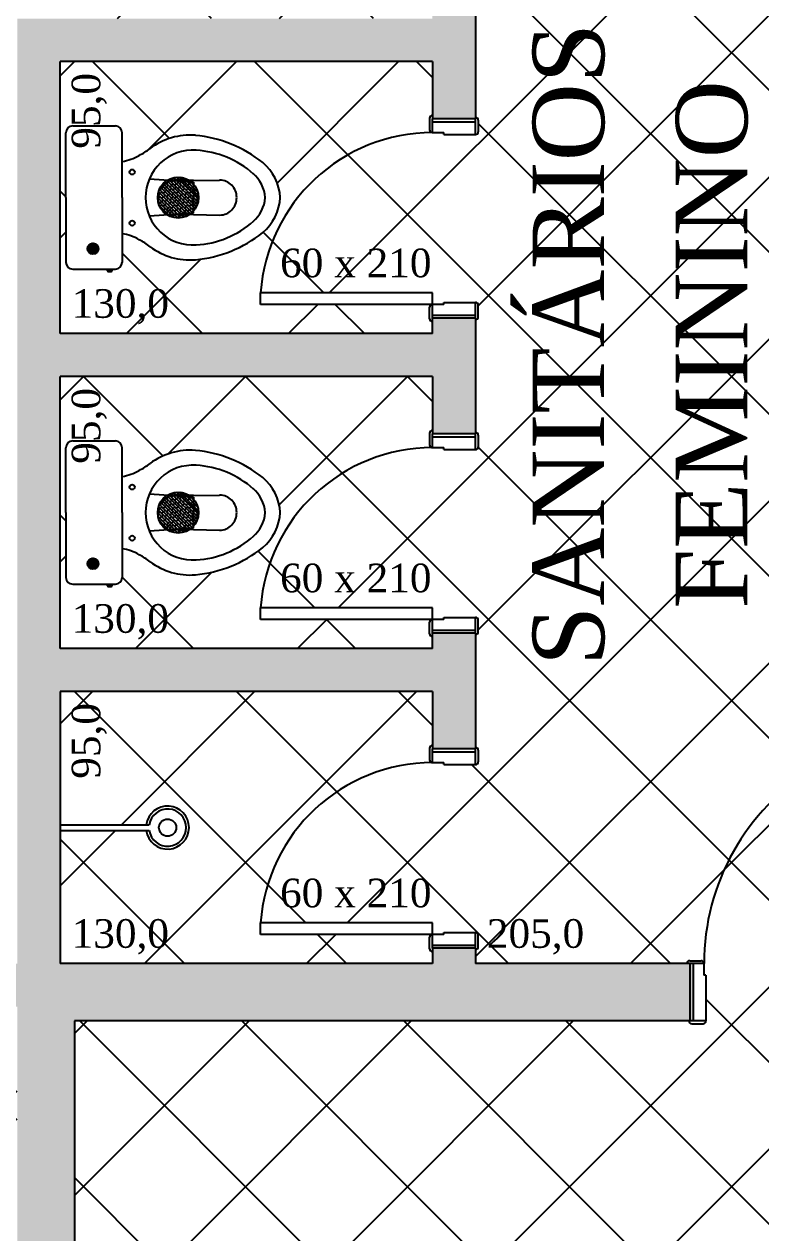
# Model space of a CAD drawing. Header units: millimetres. Extents: x 5728 to 12128, y -948 to 8052.
# Drawn here: x 6880.7 to 7137.9, y 3208.3 to 3630.3 of the extents above; entities that cross this region are included whole.
import ezdxf
from ezdxf.enums import TextEntityAlignment as Align

# ---------------------------------------------------------------- set-up
doc = ezdxf.new("R2010")
doc.units = ezdxf.units.MM
doc.header["$MEASUREMENT"] = 0
for name, color, linetype in [('001 - 0.150 Color', 1, 'Continuous'), ('004 - 0.150 Color', 4, 'Continuous'), ('005 - 0.350 Color', 5, 'Continuous'), ('007 - 0.200', 7, 'Continuous'), ('253 - 0.150 Color', 253, 'Continuous')]:
    doc.layers.add(name, color=color, linetype=linetype)
doc.styles.add('style4', font='romantic.ttf')
pattern_1 = [(45, (0, 0), (-28.28421, 28.28421), []), (135, (0, 0), (-28.28421, -28.28421), [])]

msp = doc.modelspace()

# ---------------------------------------------------------------- hatches: boundary and pattern name
at = {"layer": '005 - 0.350 Color', "ltscale": 2.5}
for points in [[(6893.23, 3507.28), (7023.23, 3507.28), (7023.23, 3487.28), (7038.23, 3487.28), (7038.23, 3527.68), (7023.23, 3527.68), (7023.23, 3522.28), (6893.23, 3522.28), (6893.23, 3617.28), (7023.23, 3617.28), (7023.23, 3597.28), (7038.23, 3597.28), (7038.23, 3637.68), (7023.23, 3637.68), (7023.23, 3632.28), (6893.23, 3632.28), (6878.23, 3632.28), (6878.23, 3302.28), (6893.23, 3302.28), (6893.23, 3397.28), (7023.23, 3397.28), (7023.23, 3377.28), (7038.23, 3377.28), (7038.23, 3417.68), (7023.23, 3417.68), (7023.23, 3412.28), (6893.23, 3412.28)], [(7114.23, 3302.28), (7113.23, 3302.28), (7038.23, 3302.28), (7038.23, 3308.68), (7023.23, 3308.68), (7023.23, 3307.68), (7023.23, 3302.28), (6893.23, 3302.28), (6783.86, 3302.28), (6428.23, 3302.28), (6428.23, 3169.78), (6443.23, 3169.78), (6443.23, 3287.28), (6878.23, 3287.28), (6878.23, 3057.28), (6898.23, 3057.28), (6898.23, 3282.28), (7114.23, 3282.28)]]:
    msp.add_hatch(color=256, dxfattribs=at).paths.add_polyline_path(points)
at = {"layer": '253 - 0.150 Color', "ltscale": 2.5}
h = msp.add_hatch(dxfattribs=at)
h.set_pattern_fill('NET', color=256, scale=12.5984, angle=45, style=0)
h.set_pattern_definition(pattern_1)
h.paths.add_polyline_path([(7022.23, 3817.48, -0.414214), (7023.23, 3818.48), (7023.23, 3837.28), (6893.23, 3837.28), (6893.23, 3785.88), (6895.23, 3785.88), (6895.23, 3789.78), (6895.23, 3812.4, -0.414214), (6897.61, 3814.78), (6912.49, 3814.78, -0.414214), (6914.88, 3812.4), (6914.88, 3802.41, 0.09319), (6920.82, 3804.5, 0.038147), (6924.39, 3806.76, -0.184717), (6940.43, 3811.5, -0.146162), (6963.94, 3802.01, -0.200635), (6970.09, 3789.78, -0.055955), (6969.37, 3785.88), (6973.36, 3785.88, -0.249093), (7023.23, 3812.48, -0.414214), (7022.23, 3813.48)])
h.paths.add_polyline_path([(6973.36, 3785.88), (6969.37, 3785.88, -0.143074), (6963.94, 3777.54, -0.146162), (6940.43, 3768.05, -0.184717), (6924.39, 3772.79, 0.038147), (6920.82, 3775.05, 0.09319), (6914.88, 3777.14), (6914.88, 3767.16, -0.414214), (6912.49, 3764.78), (6911.29, 3764.78), (6911.29, 3763.97), (6909.68, 3763.97), (6909.68, 3764.78), (6897.61, 3764.78, -0.414214), (6895.23, 3767.16), (6895.23, 3785.88), (6893.23, 3785.88), (6893.23, 3742.28), (7023.23, 3742.28), (7023.23, 3746.48, -0.414214), (7022.23, 3747.48), (7022.23, 3751.48, -0.414214), (7023.23, 3752.48), (6963.23, 3752.48), (6963.23, 3756.48, -0.131275)])
h.paths.add_polyline_path([(7023.23, 3727.28), (6893.23, 3727.28), (6893.23, 3680.27), (6895.23, 3680.27), (6895.23, 3702.4, -0.414214), (6897.61, 3704.78), (6912.49, 3704.78, -0.414214), (6914.88, 3702.4), (6914.88, 3692.41, 0.09319), (6920.82, 3694.5, 0.038147), (6924.39, 3696.76, -0.184717), (6940.43, 3701.5, -0.146162), (6963.94, 3692.01, -0.193408), (6970.05, 3680.27), (6976.61, 3680.27, -0.225151), (7023.23, 3702.48, -0.414214), (7022.23, 3703.48), (7022.23, 3707.48, -0.414214), (7023.23, 3708.48)])
h.paths.add_polyline_path([(6976.61, 3680.27), (6970.12, 3680.27, -0.207868), (6963.94, 3667.54, -0.146162), (6940.43, 3658.05, -0.184717), (6924.39, 3662.79, 0.038147), (6920.82, 3665.05, 0.09319), (6914.88, 3667.14), (6914.88, 3657.16, -0.414214), (6912.49, 3654.78), (6911.29, 3654.78), (6911.29, 3653.97), (6909.68, 3653.97), (6909.68, 3654.78), (6897.61, 3654.78, -0.414214), (6895.23, 3657.16), (6895.23, 3680.27), (6893.23, 3680.27), (6893.23, 3632.28), (7023.23, 3632.28), (7023.23, 3636.48, -0.414214), (7022.23, 3637.48), (7022.23, 3641.48, -0.414214), (7023.23, 3642.48), (6963.23, 3642.48), (6963.23, 3646.48, -0.154405)])
h.paths.add_polyline_path([(7023.23, 3617.28), (6893.23, 3617.28), (6893.23, 3567), (6895.23, 3567), (6895.23, 3569.78), (6895.23, 3592.4, -0.414214), (6897.61, 3594.78), (6912.49, 3594.78, -0.414214), (6914.88, 3592.4), (6914.88, 3582.41, 0.09319), (6920.82, 3584.5, 0.038147), (6924.39, 3586.76, -0.184717), (6940.43, 3591.5, -0.146162), (6963.94, 3582.01, -0.200635), (6970.09, 3569.78, -0.039586), (6969.67, 3567), (6974.13, 3567, -0.243106), (7023.23, 3592.48, -0.414214), (7022.23, 3593.48), (7022.23, 3597.48, -0.414214), (7023.23, 3598.48)])
h.paths.add_polyline_path([(6974.13, 3567), (6969.67, 3567, -0.159779), (6963.94, 3557.54, -0.146162), (6940.43, 3548.05, -0.184717), (6924.39, 3552.79, 0.038147), (6920.82, 3555.05, 0.09319), (6914.88, 3557.14), (6914.88, 3547.16, -0.414214), (6912.49, 3544.78), (6911.29, 3544.78), (6911.29, 3543.97), (6909.68, 3543.97), (6909.68, 3544.78), (6897.61, 3544.78, -0.414214), (6895.23, 3547.16), (6895.23, 3567), (6893.23, 3567), (6893.23, 3522.28), (7023.23, 3522.28), (7023.23, 3526.48, -0.414214), (7022.23, 3527.48), (7022.23, 3531.48, -0.414214), (7023.23, 3532.48), (6963.23, 3532.48), (6963.23, 3536.48, -0.137022)])
h.paths.add_polyline_path([(7022.23, 3487.48, -0.414214), (7023.23, 3488.48), (7023.23, 3507.28), (6893.23, 3507.28), (6893.23, 3458.33), (6895.23, 3458.33), (6895.23, 3459.78), (6895.23, 3482.4, -0.414214), (6897.61, 3484.78), (6912.49, 3484.78, -0.414214), (6914.88, 3482.4), (6914.88, 3472.41, 0.09319), (6920.82, 3474.5, 0.038147), (6924.39, 3476.76, -0.184717), (6940.43, 3481.5, -0.146162), (6963.94, 3472.01, -0.200635), (6970.09, 3459.78, -0.020552), (6969.93, 3458.33), (6975.09, 3458.33, -0.235915), (7023.23, 3482.48, -0.414214), (7022.23, 3483.48)])
h.paths.add_polyline_path([(6963.23, 3426.48, -0.143956), (6975.09, 3458.33), (6969.93, 3458.33, -0.179343), (6963.94, 3447.54, -0.146162), (6940.43, 3438.05, -0.184717), (6924.39, 3442.79, 0.038147), (6920.82, 3445.05, 0.09319), (6914.88, 3447.14), (6914.88, 3437.16, -0.414214), (6912.49, 3434.78), (6911.29, 3434.78), (6911.29, 3433.97), (6909.68, 3433.97), (6909.68, 3434.78), (6897.61, 3434.78, -0.414214), (6895.23, 3437.16), (6895.23, 3458.33), (6893.23, 3458.33), (6893.23, 3412.28), (7023.23, 3412.28), (7023.23, 3416.48, -0.414214), (7022.23, 3417.48), (7022.23, 3421.48, -0.414214), (7023.23, 3422.48), (6963.23, 3422.48)])
h.paths.add_polyline_path([(7022.23, 3377.48, -0.414214), (7023.23, 3378.48), (7023.23, 3397.28), (6893.23, 3397.28), (6893.23, 3350.78), (6923.3, 3350.78, -0.943058), (6938.23, 3349.65), (6976.12, 3349.65, -0.228599), (7023.23, 3372.48, -0.414214), (7022.23, 3373.48)])
h.paths.add_polyline_path([(6976.12, 3349.65), (6938.23, 3349.65, -0.92755), (6923.3, 3348.78), (6893.23, 3348.78), (6893.23, 3302.28), (7023.23, 3302.28), (7023.23, 3306.48, -0.414214), (7022.23, 3307.48), (7022.23, 3311.48, -0.414214), (7023.23, 3312.48), (6963.23, 3312.48), (6963.23, 3316.48, -0.151049)])
h.paths.add_polyline_path([(7243.23, 3671.06), (7223.77, 3690.53), (7096.49, 3817.81), (7077.02, 3837.28), (7038.23, 3837.28), (7038.23, 3817.78, -0.414214), (7039.23, 3816.78), (7039.23, 3812.78, -0.414214), (7038.23, 3811.78), (7027.23, 3811.78), (7027.23, 3812.48), (7023.23, 3812.48, 0.393226), (6963.23, 3756.48), (7023.23, 3756.48), (7023.23, 3752.48), (7027.23, 3752.48), (7027.23, 3753.18), (7038.23, 3753.18, -0.414214), (7039.23, 3752.18), (7039.23, 3748.18, -0.414214), (7038.23, 3747.18), (7038.23, 3707.78, -0.414214), (7039.23, 3706.78), (7039.23, 3702.78, -0.414214), (7038.23, 3701.78), (7027.23, 3701.78), (7027.23, 3702.48), (7023.23, 3702.48, 0.393226), (6963.23, 3646.48), (7023.23, 3646.48), (7023.23, 3642.48), (7027.23, 3642.48), (7027.23, 3643.18), (7038.23, 3643.18, -0.414214), (7039.23, 3642.18), (7039.23, 3638.18, -0.414214), (7038.23, 3637.18), (7038.23, 3597.78, -0.414214), (7039.23, 3596.78), (7039.23, 3592.78, -0.414214), (7038.23, 3591.78), (7027.23, 3591.78), (7027.23, 3592.48), (7023.23, 3592.48, 0.393226), (6963.23, 3536.48), (7023.23, 3536.48), (7023.23, 3532.48), (7027.23, 3532.48), (7027.23, 3533.18), (7038.23, 3533.18, -0.414214), (7039.23, 3532.18), (7039.23, 3528.18, -0.414214), (7038.23, 3527.18), (7038.23, 3487.78, -0.414214), (7039.23, 3486.78), (7039.23, 3482.78, -0.414214), (7038.23, 3481.78), (7027.23, 3481.78), (7027.23, 3482.48), (7023.23, 3482.48, 0.393226), (6963.23, 3426.48), (7023.23, 3426.48), (7023.23, 3422.48), (7027.23, 3422.48), (7027.23, 3423.18), (7038.23, 3423.18, -0.414214), (7039.23, 3422.18), (7039.23, 3418.18, -0.414214), (7038.23, 3417.18), (7038.23, 3377.78, -0.414214), (7039.23, 3376.78), (7039.23, 3372.78, -0.414214), (7038.23, 3371.78), (7027.23, 3371.78), (7027.23, 3372.48), (7023.23, 3372.48, 0.393226), (6963.23, 3316.48), (7023.23, 3316.48), (7023.23, 3312.48), (7027.23, 3312.48), (7027.23, 3313.18), (7038.23, 3313.18, -0.414214), (7039.23, 3312.18), (7039.23, 3308.18, -0.414214), (7038.23, 3307.18), (7038.23, 3302.28), (7112.03, 3302.28, -0.414214), (7113.03, 3303.28), (7117.03, 3303.28, -0.414214), (7118.03, 3302.28, -0.5601), (7234.57, 3373.56), (7238.03, 3371.56), (7198.61, 3303.28), (7203.03, 3303.28, -0.414214), (7204.03, 3302.28), (7243.23, 3302.28), (7243.23, 3424.65), (7241.23, 3424.65), (7241.23, 3386.28), (7186.23, 3386.28), (7186.23, 3601.28), (7241.23, 3601.28), (7241.23, 3563.94), (7243.23, 3563.94)])
h.paths.add_polyline_path([(6912.42, 3804.32), (6912.42, 3836.35), (6893.98, 3836.35), (6893.98, 3804.32)], flags=25)
h.paths.add_polyline_path([(6894.2, 3742.95), (6933.55, 3742.95), (6933.55, 3761.14), (6894.2, 3761.14)], flags=24)
h.paths.add_polyline_path([(6912.42, 3694.32), (6912.42, 3726.35), (6893.98, 3726.35), (6893.98, 3694.32)], flags=25)
h.paths.add_polyline_path([(6894.2, 3632.95), (6933.55, 3632.95), (6933.55, 3651.14), (6894.2, 3651.14)], flags=24)
h.paths.add_polyline_path([(6912.42, 3584.32), (6912.42, 3616.35), (6893.98, 3616.35), (6893.98, 3584.32)], flags=25)
h.paths.add_polyline_path([(6894.2, 3522.95), (6933.55, 3522.95), (6933.55, 3541.14), (6894.2, 3541.14)], flags=24)
h.paths.add_polyline_path([(6912.42, 3474.32), (6912.42, 3506.35), (6893.98, 3506.35), (6893.98, 3474.32)], flags=25)
h.paths.add_polyline_path([(6894.2, 3412.95), (6933.55, 3412.95), (6933.55, 3431.14), (6894.2, 3431.14)], flags=24)
h.paths.add_polyline_path([(6912.42, 3364.32), (6912.42, 3396.35), (6893.98, 3396.35), (6893.98, 3364.32)], flags=24)
h.paths.add_polyline_path([(6894.2, 3302.95), (6933.55, 3302.95), (6933.55, 3321.14), (6894.2, 3321.14)], flags=24)
h.paths.add_polyline_path([(7163.81, 3590.71), (7163.81, 3606.2), (7145.06, 3606.2), (7145.06, 3590.71)], flags=24)
h.paths.add_polyline_path([(7184.02, 3437.42), (7184.02, 3599.53), (7147.14, 3599.53), (7147.14, 3437.42)], flags=24)
h.paths.add_polyline_path([(7201.13, 3686.03), (7229.01, 3658.15), (7242.05, 3671.19), (7214.17, 3699.07)], flags=24)
h.paths.add_polyline_path([(7044.1, 3818.13), (7076.05, 3818.13), (7076.05, 3836.31), (7044.1, 3836.31)], flags=24)
h.paths.add_polyline_path([(7242.58, 3303.23), (7242.58, 3342.61), (7224.27, 3342.61), (7224.27, 3303.23)], flags=24)
h.paths.add_polyline_path([(7039.16, 3302.91), (7078.59, 3302.91), (7078.59, 3321.35), (7039.16, 3321.35)], flags=24)
h.paths.add_polyline_path([(7140.07, 3421.71), (7140.07, 3615.24), (7101.79, 3615.24), (7101.79, 3421.71)], flags=24)
h.paths.add_polyline_path([(7092.06, 3400.19), (7092.06, 3636.76), (7041.8, 3636.76), (7041.8, 3400.19)], flags=24)
h.paths.add_polyline_path([(7115.03, 3775.5), (7181.46, 3709.07), (7192.48, 3720.09), (7126.04, 3786.52)], flags=24)
h.paths.add_polyline_path([(6968.53, 3319.47), (7025.45, 3319.47), (7025.45, 3334.91), (6968.53, 3334.91)], flags=24)
h.paths.add_polyline_path([(6968.53, 3429.47), (7025.45, 3429.47), (7025.45, 3444.91), (6968.53, 3444.91)], flags=24)
h.paths.add_polyline_path([(6968.53, 3539.47), (7025.45, 3539.47), (7025.45, 3554.91), (6968.53, 3554.91)], flags=24)
h.paths.add_polyline_path([(6968.53, 3649.47), (7025.45, 3649.47), (7025.45, 3664.91), (6968.53, 3664.91)], flags=24)
h.paths.add_polyline_path([(6968.53, 3759.47), (7025.45, 3759.47), (7025.45, 3774.91), (6968.53, 3774.91)], flags=24)
h = msp.add_hatch(dxfattribs=at)
h.set_pattern_fill('NET', color=256, scale=12.5984, angle=45, style=0)
h.set_pattern_definition(pattern_1)
h.paths.add_polyline_path([(6878.23, 3287.28), (6443.23, 3287.28), (6443.23, 3169.78), (6443.23, 2952.28), (7228.23, 2952.28), (7345.55, 2952.28), (7345.55, 3282.28), (7255.74, 3282.28, -2.547064), (7245.53, 3282.28), (7203.33, 3282.28, -0.414214), (7202.33, 3281.28), (7198.33, 3281.28, -0.414214), (7197.33, 3282.28), (7197.33, 3298.28), (7198.03, 3298.28), (7198.03, 3302.28), (7194.57, 3304.28), (7234.57, 3373.56, 0.5601), (7118.03, 3302.28), (7118.03, 3298.28), (7118.73, 3298.28), (7118.73, 3282.28, -0.414214), (7117.73, 3281.28), (7113.73, 3281.28, -0.414214), (7112.73, 3282.28), (6898.23, 3282.28), (6898.23, 3057.28), (6878.23, 3057.28)])
h.paths.add_polyline_path([(7055.73, 3124.78, -1), (7070.73, 3124.78, -1), (7085.73, 3124.78, -1), (7100.73, 3124.78, -1), (7085.73, 3124.78, -1), (7070.73, 3124.78, -1), (7055.73, 3124.78, -1), (7040.73, 3124.78, -1)], flags=16)
h.paths.add_polyline_path([(7115.83, 3125.5, -1), (7100.83, 3125.5, -1)], flags=16)
h.paths.add_polyline_path([(7130.79, 3127.67, -1), (7115.79, 3127.67, -1)], flags=16)
h.paths.add_polyline_path([(7145.47, 3131.26, -1), (7130.47, 3131.26, -1)], flags=16)
h.paths.add_polyline_path([(7159.73, 3136.24, -1), (7144.73, 3136.24, -1)], flags=16)
h.paths.add_polyline_path([(7173.46, 3142.57, -1), (7158.46, 3142.57, -1)], flags=16)
h.paths.add_polyline_path([(7186.51, 3150.19, -1), (7171.51, 3150.19, -1)], flags=16)
h.paths.add_polyline_path([(7198.78, 3159.02, -1), (7183.78, 3159.02, -1)], flags=16)
h.paths.add_polyline_path([(7210.14, 3168.98, -1), (7195.14, 3168.98, -1)], flags=16)
h.paths.add_polyline_path([(7220.5, 3179.99, -1), (7205.5, 3179.99, -1)], flags=16)
h.paths.add_polyline_path([(7229.75, 3191.94, -1), (7214.75, 3191.94, -1)], flags=16)
h.paths.add_polyline_path([(7237.81, 3204.72, -1), (7222.81, 3204.72, -1)], flags=16)
h.paths.add_polyline_path([(7244.62, 3218.22, -1), (7229.62, 3218.22, -1)], flags=16)
h.paths.add_polyline_path([(7250.09, 3232.3, -1), (7235.09, 3232.3, -1)], flags=16)
h.paths.add_polyline_path([(7254.2, 3246.85, -1), (7239.2, 3246.85, -1)], flags=16)
h.paths.add_polyline_path([(7256.89, 3261.72, -1), (7241.89, 3261.72, -1)], flags=16)
h.paths.add_polyline_path([(7200.87, 3263.09), (7240.3, 3263.09), (7240.3, 3281.53), (7200.87, 3281.53)], flags=24)
h.paths.add_polyline_path([(6462.38, 3239.56), (6462.38, 3286.31), (6444.19, 3286.31), (6444.19, 3239.56)], flags=24)
h.paths.add_polyline_path([(6837.88, 3268.09), (6877.31, 3268.09), (6877.31, 3286.53), (6837.88, 3286.53)], flags=24)
h.paths.add_polyline_path([(6877.56, 3058.24), (6877.56, 3097.59), (6859.37, 3097.59), (6859.37, 3058.24)], flags=24)
h.paths.add_polyline_path([(6898.42, 3017.92), (6898.42, 3057.35), (6879.98, 3057.35), (6879.98, 3017.92)], flags=24)
h.paths.add_polyline_path([(6459.57, 3003.4), (6459.57, 3097.41), (6443.82, 3097.41), (6443.82, 3003.4)], flags=24)
h.paths.add_polyline_path([(7192.47, 3304.81), (7220.92, 3354.07), (7207.64, 3361.74), (7179.19, 3312.47)], flags=24)

# ---------------------------------------------------------------- linework, layer by layer
at = {"layer": '001 - 0.150 Color'}
for p, q in [((7022.23, 3597.48), (7022.23, 3593.48)), ((7023.23, 3592.48), (7023.23, 3597.28)), ((7023.23, 3596.28), (7038.23, 3596.28)), ((7038.23, 3591.78), (7038.23, 3597.28)), ((7039.23, 3596.78), (7039.23, 3592.78)), ((6895.23, 3569.78), (6895.23, 3592.4)), ((6897.61, 3594.78), (6912.49, 3594.78)), ((6914.88, 3569.78), (6914.88, 3592.4)), ((7023.23, 3592.48), (7027.23, 3592.48)), ((7027.23, 3591.78), (7027.23, 3592.48)), ((7027.23, 3591.78), (7038.23, 3591.78)), ((6939.76, 3575.2), (6924.35, 3576.22)), ((6931.94, 3576.48), (6927.71, 3572.25)), ((6929.83, 3575.21), (6928.74, 3574.12)), ((6939.87, 3565.17), (6929.8, 3575.24)), ((6931.53, 3575.78), (6930.11, 3574.36)), ((6940.35, 3565.82), (6930.45, 3575.72)), ((6940.77, 3566.54), (6931.17, 3576.14)), ((6933.24, 3576.35), (6931.82, 3574.93)), ((6941.12, 3567.33), (6931.96, 3576.49)), ((6941.38, 3568.21), (6932.84, 3576.74)), ((6934.37, 3575.21), (6932.95, 3573.79)), ((6934.93, 3576.9), (6933.52, 3575.49)), ((6941.53, 3569.19), (6933.82, 3576.9)), ((6941.54, 3569.47), (6934.1, 3576.91)), ((6936.08, 3575.78), (6934.66, 3574.36)), ((6939.76, 3575.73), (6934.89, 3576.05)), ((6941.53, 3570.33), (6934.96, 3576.9)), ((6935.92, 3576.76), (6935.23, 3576.06)), ((6941.28, 3571.71), (6936.34, 3576.65)), ((6937.6, 3576.17), (6936.36, 3574.93)), ((6938.92, 3575.21), (6937.5, 3573.79)), ((6938.32, 3575.75), (6938.07, 3575.49)), ((6940.27, 3573.86), (6938.49, 3575.63)), ((6939.56, 3574.72), (6939.2, 3574.36)), ((6939.76, 3575.73), (6948.91, 3575.89)), ((6939.76, 3575.2), (6939.76, 3569.78)), ((6928.69, 3571.8), (6927.29, 3570.4)), ((6935.5, 3562.72), (6927.35, 3570.87)), ((6936.43, 3562.93), (6927.56, 3571.8)), ((6929.26, 3573.51), (6927.84, 3572.09)), ((6937.26, 3563.23), (6927.86, 3572.63)), ((6937.26, 3563.23), (6927.86, 3572.63)), ((6938.02, 3563.61), (6928.24, 3573.38)), ((6929.83, 3570.66), (6928.41, 3569.24)), ((6938.7, 3564.07), (6928.7, 3574.07)), ((6930.4, 3572.37), (6928.97, 3570.95)), ((6939.31, 3564.59), (6929.22, 3574.68)), ((6930.96, 3574.07), (6929.54, 3572.65)), ((6931.53, 3571.23), (6930.11, 3569.81)), ((6932.1, 3572.94), (6930.68, 3571.52)), ((6932.67, 3574.64), (6931.25, 3573.22)), ((6933.24, 3571.8), (6931.82, 3570.38)), ((6933.8, 3573.51), (6932.38, 3572.09)), ((6934.37, 3570.66), (6932.95, 3569.24)), ((6934.94, 3572.37), (6933.52, 3570.95)), ((6935.51, 3574.07), (6934.09, 3572.65)), ((6936.08, 3571.23), (6934.66, 3569.81)), ((6936.65, 3572.94), (6935.23, 3571.52)), ((6937.21, 3574.64), (6935.79, 3573.22)), ((6937.78, 3571.8), (6936.36, 3570.38)), ((6938.35, 3573.51), (6936.93, 3572.09)), ((6938.92, 3570.66), (6937.5, 3569.24)), ((6939.49, 3572.37), (6938.07, 3570.95)), ((6940.06, 3574.07), (6938.63, 3572.65)), ((6940.62, 3571.23), (6939.2, 3569.81)), ((6940.93, 3572.68), (6939.77, 3571.52)), ((6940.55, 3573.43), (6940.34, 3573.22)), ((6941.46, 3570.93), (6940.91, 3570.38)), ((6895.23, 3569.78), (6895.23, 3547.16)), ((6914.88, 3569.78), (6914.88, 3547.16)), ((6934.45, 3562.63), (6927.26, 3569.82)), ((6928.12, 3570.1), (6927.28, 3569.26)), ((6933.21, 3562.73), (6927.37, 3568.58)), ((6927.55, 3568.39), (6927.43, 3568.26)), ((6929.26, 3568.96), (6927.84, 3567.54)), ((6931.6, 3563.21), (6927.84, 3566.97)), ((6928.69, 3567.26), (6928.02, 3566.58)), ((6930.4, 3567.82), (6928.97, 3566.4)), ((6930.96, 3569.53), (6929.54, 3568.11)), ((6933.24, 3567.26), (6930.08, 3564.1)), ((6931.53, 3566.69), (6930.11, 3565.27)), ((6932.1, 3568.39), (6930.68, 3566.97)), ((6932.67, 3570.1), (6931.25, 3568.68)), ((6933.24, 3567.26), (6931.82, 3565.83)), ((6933.8, 3568.96), (6932.38, 3567.54)), ((6934.94, 3567.82), (6933.52, 3566.4)), ((6935.51, 3569.53), (6934.09, 3568.11)), ((6936.08, 3566.69), (6934.66, 3565.27)), ((6936.65, 3568.39), (6935.23, 3566.97)), ((6937.21, 3570.1), (6935.79, 3568.68)), ((6937.78, 3567.26), (6936.36, 3565.83)), ((6938.35, 3568.96), (6936.93, 3567.54)), ((6939.49, 3567.82), (6938.07, 3566.4)), ((6940.06, 3569.53), (6938.63, 3568.11)), ((6940.62, 3566.69), (6939.2, 3565.27)), ((6939.76, 3564.35), (6939.76, 3569.78)), ((6941.19, 3568.39), (6939.77, 3566.97)), ((6941.55, 3569.89), (6940.34, 3568.68)), ((6939.76, 3564.35), (6924.29, 3563.33)), ((6929.83, 3566.12), (6928.92, 3565.21)), ((6930.96, 3564.98), (6930.08, 3564.1)), ((6932.67, 3565.55), (6931.25, 3564.13)), ((6932.1, 3563.85), (6931.5, 3563.25)), ((6933.8, 3564.41), (6932.38, 3562.99)), ((6934.37, 3566.12), (6932.95, 3564.7)), ((6935.51, 3564.98), (6934.09, 3563.56)), ((6934.94, 3563.28), (6934.3, 3562.63)), ((6939.76, 3563.82), (6934.89, 3563.5)), ((6936.65, 3563.85), (6935.52, 3562.72)), ((6937.21, 3565.55), (6935.79, 3564.13)), ((6938.35, 3564.41), (6937.09, 3563.16)), ((6938.92, 3566.12), (6937.5, 3564.7)), ((6939.76, 3563.82), (6948.91, 3563.66)), ((6904.64, 3553.82), (6902.74, 3551.92)), ((6904.84, 3553.81), (6902.75, 3551.72)), ((6904.42, 3553.81), (6902.75, 3552.15)), ((6905.02, 3553.79), (6902.78, 3551.54)), ((6904.16, 3553.76), (6902.81, 3552.41)), ((6905.19, 3553.74), (6902.82, 3551.37)), ((6905.35, 3553.69), (6902.88, 3551.22)), ((6903.82, 3553.64), (6902.93, 3552.74)), ((6905.49, 3553.62), (6902.94, 3551.07)), ((6906.36, 3551.08), (6903.81, 3553.63)), ((6906.42, 3551.23), (6903.96, 3553.69)), ((6906.47, 3551.39), (6904.11, 3553.75)), ((6906.52, 3551.56), (6904.28, 3553.79)), ((6906.54, 3551.74), (6904.47, 3553.82)), ((6906.55, 3551.94), (6904.67, 3553.82)), ((6906.53, 3552.17), (6904.9, 3553.81)), ((6906.48, 3552.43), (6905.16, 3553.75)), ((6906.35, 3552.78), (6905.5, 3553.62)), ((6904.69, 3550.01), (6902.74, 3551.96)), ((6904.47, 3550.02), (6902.75, 3551.75)), ((6904.89, 3550.03), (6902.76, 3552.16)), ((6905.06, 3550.06), (6902.79, 3552.34)), ((6904.22, 3550.06), (6902.79, 3551.49)), ((6905.23, 3550.11), (6902.83, 3552.5)), ((6905.38, 3550.16), (6902.89, 3552.66)), ((6903.91, 3550.16), (6902.89, 3551.19)), ((6905.53, 3550.23), (6902.96, 3552.8)), ((6905.63, 3553.55), (6903.01, 3550.94)), ((6905.66, 3550.31), (6903.03, 3552.93)), ((6905.76, 3553.47), (6903.1, 3550.81)), ((6905.79, 3550.39), (6903.12, 3553.06)), ((6905.87, 3553.37), (6903.19, 3550.69)), ((6905.9, 3550.49), (6903.21, 3553.17)), ((6905.98, 3553.27), (6903.29, 3550.58)), ((6906.01, 3550.59), (6903.32, 3553.28)), ((6906.09, 3553.17), (6903.4, 3550.48)), ((6906.11, 3550.7), (6903.43, 3553.38)), ((6906.18, 3553.05), (6903.52, 3550.39)), ((6906.2, 3550.82), (6903.55, 3553.47)), ((6906.26, 3552.92), (6903.64, 3550.3)), ((6906.28, 3550.95), (6903.67, 3553.56)), ((6906.34, 3552.79), (6903.78, 3550.22)), ((6906.41, 3552.64), (6903.92, 3550.16)), ((6906.46, 3552.49), (6904.08, 3550.1)), ((6906.51, 3552.32), (6904.24, 3550.06)), ((6906.54, 3552.14), (6904.42, 3550.03)), ((6906.55, 3551.95), (6904.62, 3550.01)), ((6904.65, 3551.92), (6904.65, 3550.73)), ((6906.54, 3551.73), (6904.84, 3550.02)), ((6906.5, 3551.47), (6905.09, 3550.07)), ((6906.39, 3551.15), (6905.41, 3550.17)), ((6897.61, 3544.78), (6912.49, 3544.78)), ((6897.61, 3544.78), (6897.61, 3544.78)), ((6897.61, 3544.78), (6897.61, 3544.78)), ((6909.68, 3544.78), (6909.68, 3544.2)), ((6909.68, 3544.2), (6911.29, 3544.2)), ((6909.92, 3543.97), (6911.05, 3543.97)), ((6911.29, 3544.78), (6911.29, 3544.2)), ((7023.23, 3536.48), (6963.23, 3536.48)), ((6963.23, 3532.48), (6963.23, 3536.48)), ((7023.23, 3532.48), (7023.23, 3536.48)), ((7027.23, 3532.48), (7027.23, 3533.18)), ((7027.23, 3533.18), (7038.23, 3533.18)), ((7038.23, 3527.68), (7038.23, 3533.18)), ((7038.23, 3533.18), (7038.23, 3533.18)), ((7023.23, 3532.48), (6963.23, 3532.48)), ((7022.23, 3527.48), (7022.23, 3531.48)), ((7023.23, 3528.68), (7038.23, 3528.68)), ((7039.23, 3528.18), (7039.23, 3532.18)), ((7038.23, 3527.18), (7038.23, 3527.18)), ((7022.23, 3487.48), (7022.23, 3483.48)), ((7023.23, 3482.48), (7023.23, 3487.28)), ((7023.23, 3486.28), (7038.23, 3486.28)), ((7038.23, 3481.78), (7038.23, 3487.28)), ((7039.23, 3486.78), (7039.23, 3482.78)), ((6895.23, 3459.78), (6895.23, 3482.4)), ((6897.61, 3484.78), (6912.49, 3484.78)), ((6914.88, 3459.78), (6914.88, 3482.4)), ((7023.23, 3482.48), (7027.23, 3482.48)), ((7027.23, 3481.78), (7027.23, 3482.48)), ((7027.23, 3481.78), (7038.23, 3481.78)), ((6939.76, 3465.2), (6924.35, 3466.22)), ((6931.94, 3466.48), (6927.71, 3462.25)), ((6929.83, 3465.21), (6928.74, 3464.12)), ((6939.87, 3455.17), (6929.8, 3465.24)), ((6931.53, 3465.78), (6930.11, 3464.36)), ((6940.35, 3455.82), (6930.45, 3465.72)), ((6940.77, 3456.54), (6931.17, 3466.14)), ((6933.24, 3466.35), (6931.82, 3464.93)), ((6941.12, 3457.33), (6931.96, 3466.49)), ((6941.38, 3458.21), (6932.84, 3466.74)), ((6934.37, 3465.21), (6932.95, 3463.79)), ((6934.93, 3466.9), (6933.52, 3465.49)), ((6941.53, 3459.19), (6933.82, 3466.9)), ((6941.54, 3459.47), (6934.1, 3466.91)), ((6936.08, 3465.78), (6934.66, 3464.36)), ((6939.76, 3465.73), (6934.89, 3466.05)), ((6941.53, 3460.33), (6934.96, 3466.9)), ((6935.92, 3466.76), (6935.23, 3466.06)), ((6941.28, 3461.71), (6936.34, 3466.65)), ((6937.6, 3466.17), (6936.36, 3464.93)), ((6938.92, 3465.21), (6937.5, 3463.79)), ((6938.32, 3465.75), (6938.07, 3465.49)), ((6940.27, 3463.86), (6938.49, 3465.63)), ((6939.76, 3465.73), (6948.91, 3465.89)), ((6939.76, 3465.2), (6939.76, 3459.78)), ((6928.69, 3461.8), (6927.29, 3460.4)), ((6935.5, 3452.72), (6927.35, 3460.87)), ((6936.43, 3452.93), (6927.56, 3461.8)), ((6929.26, 3463.51), (6927.84, 3462.09)), ((6937.26, 3453.23), (6927.86, 3462.63)), ((6937.26, 3453.23), (6927.86, 3462.63)), ((6938.02, 3453.61), (6928.24, 3463.38)), ((6938.7, 3454.07), (6928.7, 3464.07)), ((6930.4, 3462.37), (6928.97, 3460.95)), ((6939.31, 3454.59), (6929.22, 3464.68)), ((6930.96, 3464.07), (6929.54, 3462.65)), ((6931.53, 3461.23), (6930.11, 3459.81)), ((6932.1, 3462.94), (6930.68, 3461.52)), ((6932.67, 3464.64), (6931.25, 3463.22)), ((6933.24, 3461.8), (6931.82, 3460.38)), ((6933.8, 3463.51), (6932.38, 3462.09)), ((6934.94, 3462.37), (6933.52, 3460.95)), ((6935.51, 3464.07), (6934.09, 3462.65)), ((6936.08, 3461.23), (6934.66, 3459.81)), ((6936.65, 3462.94), (6935.23, 3461.52)), ((6937.21, 3464.64), (6935.79, 3463.22)), ((6937.78, 3461.8), (6936.36, 3460.38)), ((6938.35, 3463.51), (6936.93, 3462.09)), ((6939.49, 3462.37), (6938.07, 3460.95)), ((6940.06, 3464.07), (6938.63, 3462.65)), ((6939.56, 3464.72), (6939.2, 3464.36)), ((6940.62, 3461.23), (6939.2, 3459.81)), ((6940.93, 3462.68), (6939.77, 3461.52)), ((6940.55, 3463.43), (6940.34, 3463.22)), ((6941.46, 3460.93), (6940.91, 3460.38)), ((6895.23, 3459.78), (6895.23, 3437.16)), ((6914.88, 3459.78), (6914.88, 3437.16)), ((6934.45, 3452.63), (6927.26, 3459.82)), ((6928.12, 3460.1), (6927.28, 3459.26)), ((6933.21, 3452.73), (6927.37, 3458.58)), ((6927.55, 3458.39), (6927.43, 3458.26)), ((6929.26, 3458.96), (6927.84, 3457.54)), ((6931.6, 3453.21), (6927.84, 3456.97)), ((6928.69, 3457.26), (6928.02, 3456.58)), ((6929.83, 3460.66), (6928.41, 3459.24)), ((6930.4, 3457.82), (6928.97, 3456.4)), ((6930.96, 3459.53), (6929.54, 3458.11)), ((6933.24, 3457.26), (6930.08, 3454.1)), ((6931.53, 3456.69), (6930.11, 3455.27)), ((6932.1, 3458.39), (6930.68, 3456.97)), ((6932.67, 3460.1), (6931.25, 3458.68)), ((6933.24, 3457.26), (6931.82, 3455.83)), ((6933.8, 3458.96), (6932.38, 3457.54)), ((6934.37, 3460.66), (6932.95, 3459.24)), ((6934.94, 3457.82), (6933.52, 3456.4)), ((6935.51, 3459.53), (6934.09, 3458.11)), ((6936.08, 3456.69), (6934.66, 3455.27)), ((6936.65, 3458.39), (6935.23, 3456.97)), ((6937.21, 3460.1), (6935.79, 3458.68)), ((6937.78, 3457.26), (6936.36, 3455.83)), ((6938.35, 3458.96), (6936.93, 3457.54)), ((6938.92, 3460.66), (6937.5, 3459.24)), ((6939.49, 3457.82), (6938.07, 3456.4)), ((6940.06, 3459.53), (6938.63, 3458.11)), ((6940.62, 3456.69), (6939.2, 3455.27)), ((6939.76, 3454.35), (6939.76, 3459.78)), ((6941.19, 3458.39), (6939.77, 3456.97)), ((6941.55, 3459.89), (6940.34, 3458.68)), ((6939.76, 3454.35), (6924.29, 3453.33)), ((6929.83, 3456.12), (6928.92, 3455.21)), ((6930.96, 3454.98), (6930.08, 3454.1)), ((6932.67, 3455.55), (6931.25, 3454.13)), ((6932.1, 3453.85), (6931.5, 3453.25)), ((6933.8, 3454.41), (6932.38, 3452.99)), ((6934.37, 3456.12), (6932.95, 3454.7)), ((6935.51, 3454.98), (6934.09, 3453.56)), ((6934.94, 3453.28), (6934.3, 3452.63)), ((6939.76, 3453.82), (6934.89, 3453.5)), ((6936.65, 3453.85), (6935.52, 3452.72)), ((6937.21, 3455.55), (6935.79, 3454.13)), ((6938.35, 3454.41), (6937.09, 3453.16)), ((6938.92, 3456.12), (6937.5, 3454.7)), ((6939.76, 3453.82), (6948.91, 3453.66)), ((6904.64, 3443.82), (6902.74, 3441.92)), ((6904.69, 3440.01), (6902.74, 3441.96)), ((6904.84, 3443.81), (6902.75, 3441.72)), ((6904.42, 3443.81), (6902.75, 3442.15)), ((6904.47, 3440.02), (6902.75, 3441.75)), ((6904.89, 3440.03), (6902.76, 3442.16)), ((6905.02, 3443.79), (6902.78, 3441.54)), ((6905.06, 3440.06), (6902.79, 3442.34)), ((6904.22, 3440.06), (6902.79, 3441.49)), ((6904.16, 3443.76), (6902.81, 3442.41)), ((6905.19, 3443.74), (6902.82, 3441.37)), ((6905.23, 3440.11), (6902.83, 3442.5)), ((6905.35, 3443.69), (6902.88, 3441.22)), ((6905.38, 3440.16), (6902.89, 3442.66)), ((6903.91, 3440.16), (6902.89, 3441.19)), ((6903.82, 3443.64), (6902.93, 3442.74)), ((6905.49, 3443.62), (6902.94, 3441.07)), ((6905.53, 3440.23), (6902.96, 3442.8)), ((6905.63, 3443.55), (6903.01, 3440.94)), ((6905.66, 3440.31), (6903.03, 3442.93)), ((6905.76, 3443.47), (6903.1, 3440.81)), ((6905.79, 3440.39), (6903.12, 3443.06)), ((6905.87, 3443.37), (6903.19, 3440.69)), ((6905.9, 3440.49), (6903.21, 3443.17)), ((6905.98, 3443.27), (6903.29, 3440.58)), ((6906.01, 3440.59), (6903.32, 3443.28)), ((6906.09, 3443.17), (6903.4, 3440.48)), ((6906.11, 3440.7), (6903.43, 3443.38)), ((6906.18, 3443.05), (6903.52, 3440.39)), ((6906.2, 3440.82), (6903.55, 3443.47)), ((6906.26, 3442.92), (6903.64, 3440.3)), ((6906.28, 3440.95), (6903.67, 3443.56)), ((6906.34, 3442.79), (6903.78, 3440.22)), ((6906.36, 3441.08), (6903.81, 3443.63)), ((6906.41, 3442.64), (6903.92, 3440.16)), ((6906.42, 3441.23), (6903.96, 3443.69)), ((6906.46, 3442.49), (6904.08, 3440.1)), ((6906.47, 3441.39), (6904.11, 3443.75)), ((6906.51, 3442.32), (6904.24, 3440.06)), ((6906.52, 3441.56), (6904.28, 3443.79)), ((6906.54, 3442.14), (6904.42, 3440.03)), ((6906.54, 3441.74), (6904.47, 3443.82)), ((6906.55, 3441.95), (6904.62, 3440.01)), ((6904.65, 3441.92), (6904.65, 3440.73)), ((6906.55, 3441.94), (6904.67, 3443.82)), ((6906.54, 3441.73), (6904.84, 3440.02)), ((6906.53, 3442.17), (6904.9, 3443.81)), ((6906.5, 3441.47), (6905.09, 3440.07)), ((6906.48, 3442.43), (6905.16, 3443.75)), ((6906.39, 3441.15), (6905.41, 3440.17)), ((6906.35, 3442.78), (6905.5, 3443.62)), ((6897.61, 3434.78), (6897.61, 3434.78)), ((6897.61, 3434.78), (6897.61, 3434.78)), ((6897.61, 3434.78), (6912.49, 3434.78)), ((6909.68, 3434.78), (6909.68, 3434.2)), ((6909.68, 3434.2), (6911.29, 3434.2)), ((6909.92, 3433.97), (6911.05, 3433.97)), ((6911.29, 3434.78), (6911.29, 3434.2)), ((7023.23, 3426.48), (6963.23, 3426.48)), ((6963.23, 3422.48), (6963.23, 3426.48)), ((7023.23, 3422.48), (7023.23, 3426.48)), ((7027.23, 3422.48), (7027.23, 3423.18)), ((7027.23, 3423.18), (7038.23, 3423.18)), ((7038.23, 3417.68), (7038.23, 3423.18)), ((7038.23, 3423.18), (7038.23, 3423.18)), ((7023.23, 3422.48), (6963.23, 3422.48)), ((7022.23, 3417.48), (7022.23, 3421.48)), ((7023.23, 3418.68), (7038.23, 3418.68)), ((7039.23, 3418.18), (7039.23, 3422.18)), ((7038.23, 3417.18), (7038.23, 3417.18)), ((7022.23, 3377.48), (7022.23, 3373.48)), ((7023.23, 3372.48), (7023.23, 3377.28)), ((7038.23, 3371.78), (7038.23, 3377.28)), ((7039.23, 3376.78), (7039.23, 3372.78)), ((7023.23, 3376.28), (7038.23, 3376.28)), ((7023.23, 3372.48), (7027.23, 3372.48)), ((7027.23, 3371.78), (7027.23, 3372.48)), ((7027.23, 3371.78), (7038.23, 3371.78)), ((6893.23, 3350.78), (6924.31, 3350.78)), ((6893.23, 3348.78), (6924.31, 3348.78)), ((7023.23, 3316.48), (6963.23, 3316.48)), ((6963.23, 3312.48), (6963.23, 3316.48)), ((7023.23, 3312.48), (7023.23, 3316.48)), ((7027.23, 3312.48), (7027.23, 3313.18)), ((7027.23, 3313.18), (7038.23, 3313.18)), ((7038.23, 3307.68), (7038.23, 3313.18)), ((7038.23, 3313.18), (7038.23, 3313.18)), ((7023.23, 3312.48), (6963.23, 3312.48)), ((7022.23, 3307.48), (7022.23, 3311.48)), ((7039.23, 3308.18), (7039.23, 3312.18)), ((7023.23, 3308.68), (7038.23, 3308.68)), ((7038.23, 3307.18), (7038.23, 3307.18)), ((7113.03, 3303.28), (7117.03, 3303.28)), ((7118.03, 3302.28), (7113.23, 3302.28)), ((7114.23, 3302.28), (7114.23, 3282.28)), ((7118.03, 3302.28), (7118.03, 3298.28)), ((7118.73, 3298.28), (7118.03, 3298.28)), ((7118.73, 3298.28), (7118.73, 3282.28)), ((7118.73, 3282.28), (7113.23, 3282.28)), ((7113.73, 3281.28), (7117.73, 3281.28))]:
    msp.add_line(p, q, dxfattribs=at)
at = {"layer": '001 - 0.150 Color', "ltscale": 2.5}
for p, q in [((7023.23, 3527.68), (7023.23, 3532.48)), ((7027.23, 3532.48), (7023.23, 3532.48)), ((7023.23, 3417.68), (7023.23, 3422.48)), ((7027.23, 3422.48), (7023.23, 3422.48)), ((7023.23, 3307.68), (7023.23, 3312.48)), ((7027.23, 3312.48), (7023.23, 3312.48))]:
    msp.add_line(p, q, dxfattribs=at)
at = {"layer": '001 - 0.150 Color'}
for centre, radius in [((6918.36, 3578.7), 0.893), ((6934.41, 3569.78), 7.14), ((6918.36, 3560.85), 0.893), ((6904.65, 3551.92), 1.9), ((6918.36, 3468.7), 0.893), ((6934.41, 3459.78), 7.14), ((6918.36, 3450.85), 0.893), ((6904.65, 3441.92), 1.9), ((6930.73, 3349.78), 3)]:
    msp.add_circle(centre, radius, dxfattribs=at)
for centre, radius, start, end in [((7023.23, 3597.48), 1, 90, 180), ((7038.23, 3596.78), 1, 0, 90), ((6897.61, 3592.4), 2.38, 90, 180), ((6912.49, 3592.4), 2.38, 0, 90), ((7023.23, 3593.48), 1, 180, 270), ((7038.23, 3592.78), 1, 270, 0), ((6938.61, 3568.17), 23.41, 85.5446, 126.6711), ((6936.29, 3547.4), 44.3, 51.383, 84.6453), ((6912.3, 3599.26), 17.05, 278.704, 300.0001), ((6907.81, 3608.98), 27.73, 297.9902, 307.3494), ((6939.58, 3569.78), 16.54, 86.2152, 180.0152), ((6938.97, 3553.74), 32.59, 48.0903, 86.9943), ((6952.39, 3568.54), 17.75, 3.9924, 49.372), ((6948.9, 3569.93), 5.96, 358.6285, 89.9635), ((6952.93, 3568.99), 11.92, 3.8225, 50.2134), ((6939.58, 3569.77), 16.54, 179.9848, 273.7848), ((6948.9, 3569.62), 5.96, 270.0403, 1.5783), ((6952.91, 3570.58), 11.94, 309.8314, 356.174), ((6952.39, 3571.01), 17.75, 310.628, 356.0076), ((6938.97, 3585.81), 32.59, 273.0057, 311.9097), ((6912.3, 3540.29), 17.05, 59.9999, 81.296), ((6907.81, 3530.57), 27.73, 52.6506, 62.0098), ((6936.29, 3592.16), 44.3, 275.3547, 308.617), ((6938.61, 3571.39), 23.41, 233.3289, 274.4554), ((6897.61, 3547.16), 2.38, 180, 270), ((6912.49, 3547.16), 2.38, 270, 0), ((6909.92, 3544.2), 0.238, 180, 270), ((6911.05, 3544.2), 0.238, 270, 0), ((7038.23, 3532.18), 1, 0, 90), ((7023.23, 3531.48), 1, 90, 180), ((7023.23, 3531.48), 1, 90, 90), ((7023.23, 3527.48), 1, 180, 270), ((7038.23, 3528.18), 1, 270, 0), ((7023.23, 3487.48), 1, 90, 180), ((7038.23, 3486.78), 1, 0, 90), ((6897.61, 3482.4), 2.38, 90, 180), ((6912.49, 3482.4), 2.38, 0, 90), ((7023.23, 3483.48), 1, 180, 270), ((7038.23, 3482.78), 1, 270, 0), ((6938.61, 3458.17), 23.41, 85.5446, 126.6711), ((6936.29, 3437.4), 44.3, 51.383, 84.6453), ((6912.3, 3489.26), 17.05, 278.704, 300.0001), ((6907.81, 3498.98), 27.73, 297.9902, 307.3494), ((6939.58, 3459.78), 16.54, 86.2152, 180.0152), ((6938.97, 3443.74), 32.59, 48.0903, 86.9943), ((6952.39, 3458.54), 17.75, 3.9924, 49.372), ((6948.9, 3459.93), 5.96, 358.6285, 89.9635), ((6952.93, 3458.99), 11.92, 3.8225, 50.2134), ((6939.58, 3459.77), 16.54, 179.9848, 273.7848), ((6948.9, 3459.62), 5.96, 270.0403, 1.5783), ((6952.91, 3460.58), 11.94, 309.8314, 356.174), ((6952.39, 3461.01), 17.75, 310.628, 356.0076), ((6938.97, 3475.81), 32.59, 273.0057, 311.9097), ((6912.3, 3430.29), 17.05, 59.9999, 81.296), ((6907.81, 3420.57), 27.73, 52.6506, 62.0098), ((6936.29, 3482.16), 44.3, 275.3547, 308.617), ((6938.61, 3461.39), 23.41, 233.3289, 274.4554), ((6897.61, 3437.16), 2.38, 180, 270), ((6912.49, 3437.16), 2.38, 270, 0), ((6909.92, 3434.2), 0.238, 180, 270), ((6911.05, 3434.2), 0.238, 270, 0), ((7038.23, 3422.18), 1, 0, 90), ((7023.23, 3421.48), 1, 90, 180), ((7023.23, 3421.48), 1, 90, 90), ((7023.23, 3417.48), 1, 180, 270), ((7038.23, 3418.18), 1, 270, 0), ((7023.23, 3377.48), 1, 90, 180), ((7038.23, 3376.78), 1, 0, 90), ((7023.23, 3373.48), 1, 180, 270), ((7038.23, 3372.78), 1, 270, 0), ((6930.73, 3349.78), 7.5, 187.6623, 172.3377), ((6930.73, 3349.78), 6.5, 188.8499, 171.1501), ((7038.23, 3312.18), 1, 0, 90), ((7023.23, 3311.48), 1, 90, 180), ((7023.23, 3311.48), 1, 90, 90), ((7023.23, 3307.48), 1, 180, 270), ((7038.23, 3308.18), 1, 270, 0), ((7113.03, 3302.28), 1, 90, 180), ((7117.03, 3302.28), 1, 0, 90), ((7113.73, 3282.28), 1, 180, 270), ((7117.73, 3282.28), 1, 270, 0)]:
    msp.add_arc(centre, radius, start, end, dxfattribs=at)
at = {"layer": '004 - 0.150 Color', "ltscale": 2.5}
for centre, radius, start, end in [((7023.33, 3532.23), 60.25, 90.093, 175.9572), ((7023.33, 3422.23), 60.25, 90.093, 175.9572), ((7198.14, 3302.22), 80.1, 62.9466, 179.9595), ((7023.33, 3312.23), 60.25, 90.093, 175.9572)]:
    msp.add_arc(centre, radius, start, end, dxfattribs=at)
at = {"layer": '005 - 0.350 Color', "ltscale": 2.5}
for p, q in [((7038.23, 3642.68), (7038.23, 3597.28)), ((7023.23, 3617.28), (6893.23, 3617.28)), ((6893.23, 3522.28), (6893.23, 3617.28)), ((7023.23, 3617.28), (7023.23, 3597.28)), ((7023.23, 3522.28), (7023.23, 3527.68)), ((7038.23, 3527.68), (7038.23, 3487.28)), ((7023.23, 3522.28), (6893.23, 3522.28)), ((6893.23, 3412.28), (6893.23, 3507.28)), ((7023.23, 3507.28), (6893.23, 3507.28)), ((7023.23, 3507.28), (7023.23, 3487.28)), ((7023.23, 3412.28), (7023.23, 3417.68)), ((7038.23, 3417.68), (7038.23, 3377.28)), ((7023.23, 3412.28), (6893.23, 3412.28)), ((6893.23, 3397.28), (6893.23, 3302.28)), ((7023.23, 3397.28), (6893.23, 3397.28)), ((7023.23, 3397.28), (7023.23, 3377.28)), ((7023.23, 3307.68), (7023.23, 3302.28)), ((7038.23, 3307.68), (7038.23, 3302.28)), ((7023.23, 3302.28), (6893.23, 3302.28)), ((7023.23, 3302.28), (6893.23, 3302.28)), ((7023.23, 3302.28), (6893.23, 3302.28)), ((7113.23, 3302.28), (7038.23, 3302.28)), ((6898.23, 3282.28), (6898.23, 3057.28)), ((7113.23, 3282.28), (6898.23, 3282.28))]:
    msp.add_line(p, q, dxfattribs=at)
at = {"layer": '005 - 0.350 Color'}
for p, q in [((7038.23, 3597.28), (7023.23, 3597.28)), ((7038.23, 3527.68), (7023.23, 3527.68)), ((7038.23, 3487.28), (7023.23, 3487.28)), ((7038.23, 3417.68), (7023.23, 3417.68)), ((7038.23, 3377.28), (7023.23, 3377.28)), ((7038.23, 3307.68), (7023.23, 3307.68)), ((7113.23, 3282.28), (7113.23, 3302.28))]:
    msp.add_line(p, q, dxfattribs=at)

# ---------------------------------------------------------------- texts
at = {"layer": '007 - 0.200', "ltscale": 2.5, "style": 'style4'}
for s, p in [('SANITÁRIOS', (7058.17, 3518.47)), ('FEMININO', (7108.17, 3518.47))]:
    msp.add_text(s, height=25, rotation=90, dxfattribs=at).set_placement(p, align=Align.TOP_CENTER)
for p in [(6897.23, 3613.28), (6897.23, 3503.28), (6897.23, 3393.28)]:
    msp.add_text('95,0', height=10, rotation=90, dxfattribs=at).set_placement(p, align=Align.TOP_RIGHT)
for p in [(7022.88, 3538.95), (7022.88, 3428.95), (7022.88, 3318.95)]:
    msp.add_text('60 x 210', height=10, dxfattribs=at).set_placement(p, align=Align.BOTTOM_RIGHT)
for s, p in [('130,0', (6897.23, 3524.8)), ('130,0', (6897.23, 3414.8)), ('130,0', (6897.23, 3304.8)), ('205,0', (7042.23, 3304.8))]:
    msp.add_text(s, height=10, dxfattribs=at).set_placement(p, align=Align.BOTTOM_LEFT)

doc.saveas('drawing.dxf')
